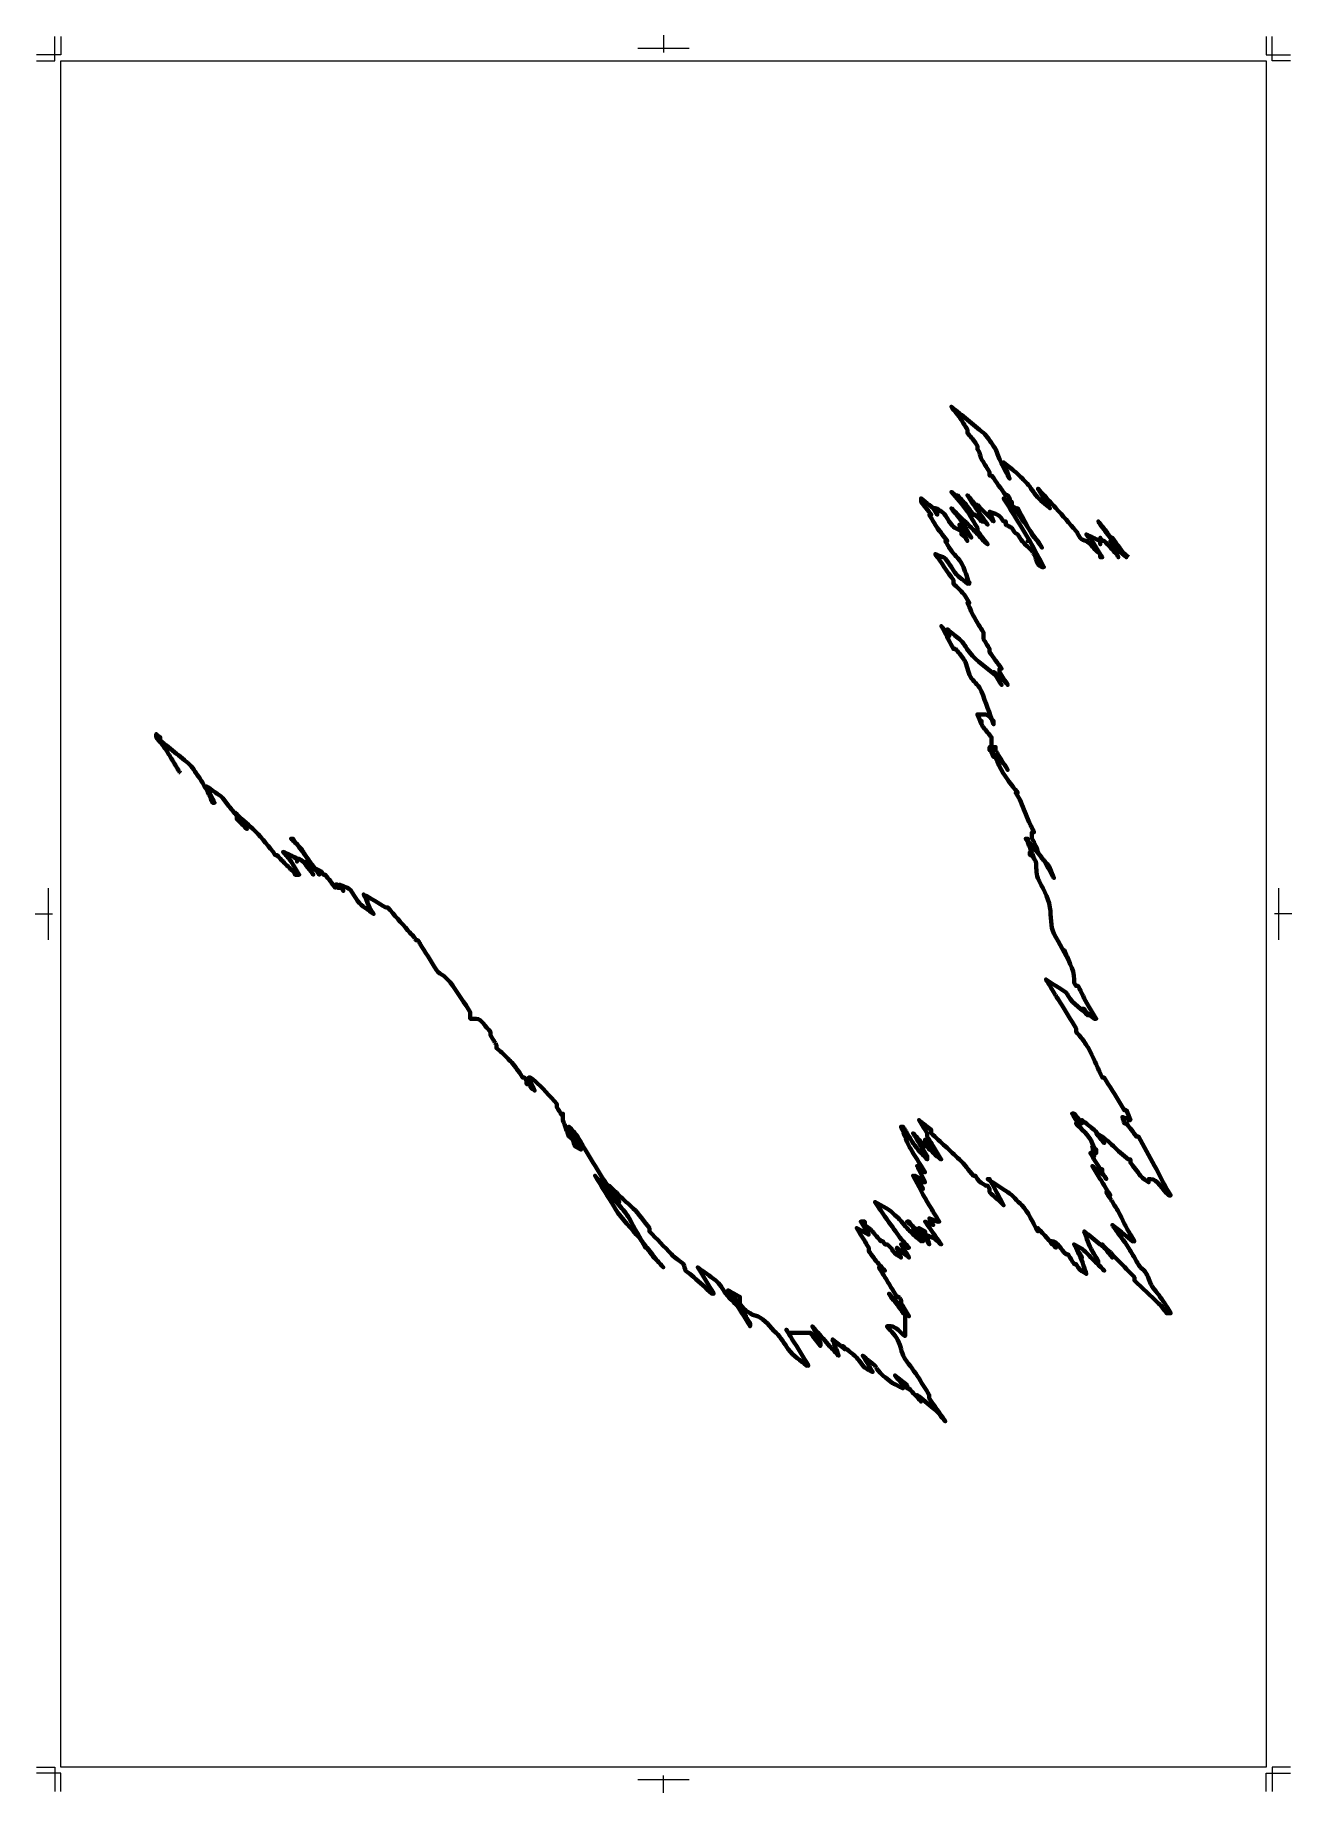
# Model space of a CAD drawing. Header units: inches. Extents: x -161 to 458, y -538 to 328.
import ezdxf

# ---------------------------------------------------------------- set-up
doc = ezdxf.new("R2010")
doc.units = ezdxf.units.IN
doc.header["$MEASUREMENT"] = 0
doc.layers.add('_U+30EC_U+30A4_U+30E4_U+30FC 1', color=7, linetype='Continuous')

# ---------------------------------------------------------------- blocks, each defined once
blk = doc.blocks.new('block 3')
at = {"layer": '_U+30EC_U+30A4_U+30E4_U+30FC 1', "color": 7, "lineweight": 9, "true_color": 0xffffff}
for points in [[(-160.5, -525.5), (-151.5, -525.5), (-151.5, -537.5)], [(-148.5, -537.5), (-148.5, -528.5), (-160.5, -528.5)]]:
    blk.add_lwpolyline(points, dxfattribs=at)
blk = doc.blocks.new('block 4')
at = {"layer": '_U+30EC_U+30A4_U+30E4_U+30FC 1', "color": 7, "lineweight": 9, "true_color": 0xffffff}
for points in [[(-160.5, 315.5), (-151.5, 315.5), (-151.5, 327.5)], [(-148.5, 327.5), (-148.5, 318.5), (-160.5, 318.5)]]:
    blk.add_lwpolyline(points, dxfattribs=at)
blk = doc.blocks.new('block 5')
at = {"layer": '_U+30EC_U+30A4_U+30E4_U+30FC 1', "color": 7, "lineweight": 9, "true_color": 0xffffff}
for points in [[(445.5, 327.5), (445.5, 318.5), (457.5, 318.5)], [(457.5, 315.5), (448.5, 315.5), (448.5, 327.5)]]:
    blk.add_lwpolyline(points, dxfattribs=at)
blk = doc.blocks.new('block 6')
at = {"layer": '_U+30EC_U+30A4_U+30E4_U+30FC 1', "color": 7, "lineweight": 9, "true_color": 0xffffff}
for points in [[(445.5, -537.5), (445.5, -528.5), (457.5, -528.5)], [(457.5, -525.5), (448.5, -525.5), (448.5, -537.5)]]:
    blk.add_lwpolyline(points, dxfattribs=at)
blk = doc.blocks.new('block 7')
at = {"layer": '_U+30EC_U+30A4_U+30E4_U+30FC 1', "color": 7, "lineweight": 9, "true_color": 0xffffff}
for points in [[(-154.85, -92.3), (-154.85, -117.7)], [(-161.2, -105), (-152.73, -105)]]:
    blk.add_lwpolyline(points, dxfattribs=at)
blk = doc.blocks.new('block 8')
at = {"layer": '_U+30EC_U+30A4_U+30E4_U+30FC 1', "color": 7, "lineweight": 9, "true_color": 0xffffff}
for points in [[(451.85, -117.7), (451.85, -92.3)], [(458.2, -105), (449.73, -105)]]:
    blk.add_lwpolyline(points, dxfattribs=at)
blk = doc.blocks.new('block 9')
at = {"layer": '_U+30EC_U+30A4_U+30E4_U+30FC 1', "color": 7, "lineweight": 9, "true_color": 0xffffff}
for points in [[(135.8, 321.85), (161.2, 321.85)], [(148.5, 328.2), (148.5, 319.73)]]:
    blk.add_lwpolyline(points, dxfattribs=at)
blk = doc.blocks.new('block 10')
at = {"layer": '_U+30EC_U+30A4_U+30E4_U+30FC 1', "color": 7, "lineweight": 9, "true_color": 0xffffff}
for points in [[(161.2, -531.85), (135.8, -531.85)], [(148.5, -538.2), (148.5, -529.73)]]:
    blk.add_lwpolyline(points, dxfattribs=at)
blk = doc.blocks.new('block 2')
at = {"layer": '_U+30EC_U+30A4_U+30E4_U+30FC 1'}
for name in ['block 4', 'block 9', 'block 5', 'block 7', 'block 8', 'block 3', 'block 6', 'block 10']:
    blk.add_blockref(name, (0, 0), dxfattribs=at)

msp = doc.modelspace()

# ---------------------------------------------------------------- linework, layer by layer
at = {"layer": '_U+30EC_U+30A4_U+30E4_U+30FC 1', "lineweight": 0}
msp.add_lwpolyline([(445.5, -525.5), (-148.5, -525.5), (-148.5, 315.5), (445.5, 315.5), (445.5, -525.5)], dxfattribs=at)
at = {"layer": '_U+30EC_U+30A4_U+30E4_U+30FC 1', "color": 250, "lineweight": 211, "true_color": 0x3e3a39}
msp.add_open_spline([(-89.6, -35.65), (-89.93, -35.11), (-90.26, -34.57), (-90.59, -34.03), (-91.58, -32.42), (-92.57, -30.81), (-93.56, -29.19), (-94.56, -27.58), (-95.55, -25.97), (-96.54, -24.36), (-98.04, -21.92), (-99.85, -20.05), (-101.5, -17.9), (-101.5, -17.37), (-101.5, -16.83), (-101.5, -16.29), (-100.84, -16.83), (-100.18, -17.37), (-99.52, -17.9), (-99.52, -18.44), (-99.52, -18.98), (-99.52, -19.52), (-98.19, -20.59), (-96.87, -21.67), (-95.55, -22.74), (-94.22, -23.82), (-92.9, -24.89), (-91.58, -25.97), (-90.26, -27.04), (-88.93, -28.12), (-87.61, -29.19), (-86.95, -29.73), (-86.29, -30.27), (-85.63, -30.81), (-83.73, -32.35), (-82.32, -35.11), (-80.67, -37.26), (-79.57, -38.68), (-78.68, -40.48), (-77.69, -42.1), (-76.19, -44.53), (-75.04, -47.47), (-73.72, -50.16), (-73.39, -50.16), (-73.06, -50.16), (-72.73, -50.16), (-74.05, -47.47), (-75.38, -44.79), (-76.7, -42.1), (-74.38, -43.71), (-72.07, -45.32), (-69.75, -46.94), (-68.23, -48), (-67.11, -50.16), (-65.79, -51.77), (-64.46, -53.39), (-63.14, -55), (-61.82, -56.61), (-61.82, -57.15), (-61.82, -57.69), (-61.82, -58.23), (-60.16, -59.84), (-58.51, -61.45), (-56.86, -63.07), (-58.18, -61.45), (-59.5, -59.84), (-60.83, -58.23), (-61.57, -57.31), (-62.15, -56.08), (-62.81, -55), (-59.83, -57.69), (-56.86, -60.38), (-53.88, -63.07), (-50.35, -66.25), (-47.27, -70.59), (-43.96, -74.36), (-43.58, -74.79), (-43.3, -75.43), (-42.97, -75.97), (-42.64, -75.97), (-42.31, -75.97), (-41.98, -75.97), (-40.98, -77.04), (-39.99, -78.12), (-39, -79.19), (-37.4, -80.93), (-35.69, -82.42), (-34.04, -84.03), (-33.64, -84.42), (-33.38, -85.11), (-33.05, -85.65), (-32.72, -85.65), (-32.39, -85.65), (-32.06, -85.65), (-31.72, -85.65), (-31.39, -85.65), (-31.06, -85.65), (-31.72, -84.57), (-32.39, -83.5), (-33.05, -82.42), (-33.71, -81.34), (-34.37, -80.27), (-35.03, -79.19), (-36.2, -77.29), (-37.68, -75.97), (-39, -74.36), (-36.69, -75.43), (-34.37, -76.51), (-32.06, -77.58), (-32.06, -78.12), (-32.06, -78.66), (-32.06, -79.19), (-32.06, -78.66), (-32.06, -78.12), (-32.06, -77.58), (-32.39, -77.58), (-32.72, -77.58), (-33.05, -77.58), (-32.72, -77.58), (-32.39, -77.58), (-32.06, -77.58), (-29.39, -77.58), (-27.43, -81.88), (-25.11, -84.03), (-24.71, -84.41), (-24.45, -85.11), (-24.12, -85.65), (-25.44, -83.5), (-26.76, -81.34), (-28.09, -79.19), (-26.1, -80.81), (-24.12, -82.42), (-22.13, -84.03), (-21.72, -84.37), (-21.47, -85.11), (-21.14, -85.65), (-23.46, -82.42), (-25.77, -79.19), (-28.09, -75.97), (-29.69, -73.73), (-31.39, -71.67), (-33.05, -69.52), (-33.41, -69.04), (-33.71, -68.44), (-34.04, -67.9), (-34.37, -67.9), (-34.7, -67.9), (-35.03, -67.9), (-33.38, -69.52), (-31.72, -71.13), (-30.07, -72.74), (-29.67, -73.13), (-29.41, -73.82), (-29.08, -74.36), (-28.75, -74.89), (-28.42, -75.43), (-28.09, -75.97), (-27.1, -77.58), (-26.1, -79.19), (-25.11, -80.81), (-23.85, -82.85), (-21.8, -82.96), (-20.15, -84.03), (-19.72, -84.32), (-19.49, -85.11), (-19.16, -85.65), (-18.83, -85.65), (-18.5, -85.65), (-18.17, -85.65), (-16.51, -87.8), (-14.86, -89.95), (-13.21, -92.1), (-13.21, -91.56), (-13.21, -91.02), (-13.21, -90.48), (-12.88, -90.48), (-12.54, -90.48), (-12.21, -90.48), (-12.21, -91.02), (-12.21, -91.56), (-12.21, -92.1), (-11.55, -92.1), (-10.89, -92.1), (-10.23, -92.1), (-9.9, -92.64), (-9.57, -93.17), (-9.24, -93.71), (-9.9, -92.64), (-10.56, -91.56), (-11.22, -90.48), (-9.9, -91.02), (-8.58, -91.56), (-7.25, -92.1), (-5.2, -92.93), (-3.95, -96.4), (-2.29, -98.55), (0.02, -101.55), (3, -102.85), (5.64, -105), (4.98, -103.93), (4.32, -102.85), (3.66, -101.77), (2.82, -100.4), (2.34, -98.55), (1.67, -96.94), (2.01, -97.47), (2.34, -98.01), (2.67, -98.55), (2.01, -97.47), (1.34, -96.4), (0.68, -95.32), (4.32, -97.47), (7.96, -99.62), (11.6, -101.77), (11.91, -101.96), (12.26, -101.77), (12.59, -101.77), (15.89, -105.54), (19.2, -109.3), (22.51, -113.07), (23.48, -114.18), (24.49, -115.22), (25.48, -116.29), (25.87, -116.71), (26.15, -117.37), (26.48, -117.9), (26.81, -117.9), (27.14, -117.9), (27.47, -117.9), (27.8, -118.44), (28.13, -118.98), (28.46, -119.52), (31.11, -123.82), (33.75, -128.12), (36.4, -132.42), (37.44, -134.12), (39.04, -134.57), (40.37, -135.65), (44.57, -139.06), (47.64, -145.32), (51.28, -150.16), (52, -151.13), (52.6, -152.31), (53.26, -153.39), (53.26, -153.93), (53.26, -154.46), (53.26, -155), (53.26, -155.54), (53.26, -156.08), (53.26, -156.61), (53.59, -156.61), (53.92, -156.61), (54.25, -156.61), (54.58, -156.61), (54.92, -156.61), (55.25, -156.61), (55.58, -156.61), (55.91, -156.61), (56.24, -156.61), (58.9, -156.61), (60.87, -160.91), (63.18, -163.07), (63.18, -163.6), (63.18, -164.14), (63.18, -164.68), (63.51, -165.22), (63.84, -165.75), (64.17, -166.29), (64.51, -166.83), (64.84, -167.37), (65.17, -167.9), (65.5, -168.44), (65.83, -168.98), (66.16, -169.52), (66.16, -170.05), (66.16, -170.59), (66.16, -171.13), (66.82, -171.67), (67.48, -172.21), (68.14, -172.74), (69.87, -174.14), (71.45, -175.97), (73.1, -177.58), (74.92, -179.35), (76.41, -181.88), (78.06, -184.03), (78.43, -184.51), (78.72, -185.11), (79.06, -185.65), (79.39, -185.65), (79.72, -185.65), (80.05, -185.65), (80.38, -186.18), (80.71, -186.72), (81.04, -187.26), (81.04, -187.8), (81.04, -188.33), (81.04, -188.87), (81.37, -188.87), (81.7, -188.87), (82.03, -188.87), (82.36, -188.87), (82.69, -188.87), (83.02, -188.87), (83.02, -189.41), (83.02, -189.95), (83.02, -190.48), (83.69, -191.02), (84.35, -191.56), (85.01, -192.1), (84.02, -189.95), (83.02, -187.8), (82.03, -185.65), (82.36, -185.65), (82.69, -185.65), (83.02, -185.65), (83.02, -186.18), (83.02, -186.72), (83.02, -187.26), (83.02, -186.72), (83.02, -186.18), (83.02, -185.65), (83.69, -186.18), (84.35, -186.72), (85.01, -187.26), (88.86, -190.39), (92.28, -194.79), (95.92, -198.55), (95.92, -199.09), (95.92, -199.62), (95.92, -200.16), (96.91, -201.77), (97.9, -203.39), (98.9, -205), (98.9, -204.46), (98.9, -203.93), (98.9, -203.39), (98.9, -204.46), (98.9, -205.54), (98.9, -206.61), (99.89, -209.3), (100.88, -211.99), (101.87, -214.68), (102.53, -215.22), (103.2, -215.75), (103.86, -216.29), (104.19, -217.37), (104.52, -218.44), (104.85, -219.52), (105.84, -220.05), (106.83, -220.59), (107.83, -221.13), (107.16, -220.05), (106.5, -218.98), (105.84, -217.9), (105.84, -217.37), (105.84, -216.83), (105.84, -216.29), (105.51, -216.29), (105.18, -216.29), (104.85, -216.29), (103.86, -214.68), (102.87, -213.07), (101.87, -211.45), (101.87, -210.91), (101.87, -210.38), (101.87, -209.84), (102.87, -210.91), (103.86, -211.99), (104.85, -213.07), (106.79, -215.17), (108.16, -218.44), (109.81, -221.13), (112.46, -225.43), (115.1, -229.73), (117.75, -234.03), (119.11, -236.25), (119.73, -239.41), (120.72, -242.1), (118.74, -239.41), (116.75, -236.72), (114.77, -234.03), (118.08, -239.41), (121.38, -244.79), (124.69, -250.16), (128.2, -255.86), (132.63, -259.84), (136.6, -264.68), (138.66, -267.2), (140.56, -270.05), (142.55, -272.74), (144.38, -275.22), (146.52, -277.04), (148.5, -279.19), (147.51, -278.12), (146.52, -277.04), (145.52, -275.97), (143.76, -274.06), (142.22, -271.67), (140.56, -269.52), (140.23, -269.52), (139.9, -269.52), (139.57, -269.52), (136.93, -264.68), (134.28, -259.84), (131.63, -255), (130.23, -252.43), (128.33, -250.7), (126.67, -248.55), (124.09, -245.19), (121.38, -242.1), (118.74, -238.87), (118.15, -238.15), (118.08, -236.72), (117.75, -235.65), (118.08, -235.65), (118.41, -235.65), (118.74, -235.65), (121.38, -239.41), (124.03, -243.17), (126.67, -246.94), (125.02, -244.25), (123.37, -241.56), (121.71, -238.87), (123.37, -240.48), (125.02, -242.1), (126.67, -243.71), (128.96, -245.94), (131.3, -248.01), (133.62, -250.16), (136.49, -252.83), (138.91, -256.61), (141.56, -259.84), (141.56, -260.38), (141.56, -260.91), (141.56, -261.45), (145.19, -265.22), (148.83, -268.98), (152.47, -272.74), (154.34, -274.68), (156.44, -275.97), (158.42, -277.58), (158.75, -278.66), (159.08, -279.73), (159.41, -280.81), (160.74, -281.88), (162.06, -282.96), (163.38, -284.03), (166.43, -286.51), (169.33, -289.41), (172.31, -292.1), (172.6, -292.36), (172.97, -292.1), (173.3, -292.1), (170.66, -287.8), (168.01, -283.5), (165.37, -279.19), (168.34, -281.34), (171.32, -283.5), (174.29, -285.65), (176.23, -287.04), (177.6, -289.95), (179.25, -292.1), (181.12, -294.52), (183.22, -296.4), (185.21, -298.55), (187.36, -300.88), (189.17, -303.93), (191.16, -306.61), (191.16, -307.15), (191.16, -307.69), (191.16, -308.23), (188.51, -303.93), (185.87, -299.62), (183.22, -295.32), (182.38, -293.95), (181.24, -293.17), (180.25, -292.1), (183.22, -295.86), (186.2, -299.62), (189.17, -303.39), (186.86, -299.62), (184.55, -295.86), (182.23, -292.1), (181.71, -291.25), (180.91, -291.02), (180.25, -290.48), (180.58, -290.48), (185.87, -293.71), (186.2, -293.71), (186.2, -294.25), (186.2, -294.79), (186.2, -295.32), (186.2, -295.86), (186.2, -296.4), (186.2, -296.94), (186.53, -297.47), (186.86, -298.01), (187.19, -298.55), (188.24, -300.25), (189.84, -300.7), (191.16, -301.77), (192.38, -302.77), (193.8, -302.85), (195.13, -303.39), (198.43, -304.73), (201.08, -308.76), (204.06, -311.45), (206.31, -313.49), (208.02, -316.83), (210.01, -319.52), (212.62, -323.06), (215.96, -324.89), (218.94, -327.58), (219.23, -327.84), (219.6, -327.58), (219.93, -327.58), (217.28, -323.28), (214.64, -318.98), (211.99, -314.68), (211, -313.07), (210.01, -311.45), (209.02, -309.84), (209.35, -310.38), (209.68, -310.91), (210.01, -311.45), (213.65, -311.45), (217.28, -311.45), (220.92, -311.45), (222.57, -313.6), (224.23, -315.75), (225.88, -317.9), (225.88, -317.37), (225.88, -316.83), (225.88, -316.29), (224.56, -313.6), (223.24, -310.91), (221.91, -308.23), (224.23, -310.91), (226.54, -313.6), (228.86, -316.29), (230.8, -318.54), (232.83, -320.59), (234.81, -322.74), (233.82, -320.05), (232.83, -317.37), (231.83, -314.68), (233.82, -316.29), (235.8, -317.9), (237.79, -319.52), (237.46, -318.98), (237.12, -318.44), (236.79, -317.9), (238.78, -319.52), (240.76, -321.13), (242.75, -322.74), (244.22, -323.94), (245.39, -325.97), (246.71, -327.58), (248.14, -329.32), (250.02, -329.73), (251.67, -330.81), (250.02, -328.12), (248.37, -325.43), (246.71, -322.74), (248.7, -324.36), (250.68, -325.97), (252.67, -327.58), (253.08, -327.92), (253.33, -328.66), (253.66, -329.19), (255.54, -332.26), (258.29, -333.5), (260.6, -335.65), (261.51, -336.49), (262.59, -336.72), (263.58, -337.26), (264.57, -337.8), (265.56, -338.33), (266.56, -338.87), (266.56, -338.33), (266.56, -337.8), (266.56, -337.26), (265.23, -335.65), (263.91, -334.03), (262.59, -332.42), (264.57, -334.03), (266.56, -335.65), (268.54, -337.26), (268.54, -337.8), (268.54, -338.33), (268.54, -338.87), (268.87, -338.87), (269.2, -338.87), (269.53, -338.87), (271.52, -341.02), (273.5, -343.17), (275.48, -345.32), (274.82, -344.25), (274.16, -343.17), (273.5, -342.1), (276.15, -344.25), (278.79, -346.4), (281.44, -348.55), (283.57, -350.28), (285.4, -352.85), (287.39, -355), (284.74, -351.24), (282.1, -347.47), (279.45, -343.71), (279.45, -343.17), (279.45, -342.64), (279.45, -342.1), (277.8, -339.41), (276.15, -336.72), (274.49, -334.03), (272.34, -330.53), (269.86, -327.58), (267.55, -324.36), (266.08, -322.32), (265.56, -318.98), (264.57, -316.29), (263.24, -312.69), (260.6, -310.91), (258.62, -308.23), (259.28, -308.23), (259.94, -308.23), (260.6, -308.23), (263.12, -308.23), (265.23, -311.45), (267.55, -313.07), (267.55, -309.3), (267.55, -305.54), (267.55, -301.77), (267.22, -301.77), (266.89, -301.77), (266.56, -301.77), (266.22, -301.24), (265.89, -300.7), (265.56, -300.16), (264.07, -297.73), (262.26, -295.86), (260.6, -293.71), (260.24, -293.24), (259.94, -292.64), (259.61, -292.1), (262.59, -295.32), (265.56, -298.55), (268.54, -301.77), (268.93, -302.2), (269.2, -302.85), (269.53, -303.39), (268.21, -301.24), (266.89, -299.09), (265.56, -296.94), (265.56, -296.4), (265.56, -295.86), (265.56, -295.32), (265.23, -294.79), (264.9, -294.25), (264.57, -293.71), (264.24, -293.71), (263.91, -293.71), (263.58, -293.71), (261.6, -290.48), (259.61, -287.26), (257.63, -284.03), (256.63, -282.42), (255.64, -280.81), (254.65, -279.19), (255.64, -279.73), (256.63, -280.27), (257.63, -280.81), (256.63, -279.73), (255.64, -278.66), (254.65, -277.58), (252.89, -275.67), (251.34, -273.28), (249.69, -271.13), (249.69, -270.59), (249.69, -270.05), (249.69, -269.52), (248.04, -266.83), (246.38, -264.14), (244.73, -261.45), (244.4, -260.91), (244.07, -260.38), (243.74, -259.84), (245.72, -260.91), (247.71, -261.99), (249.69, -263.07), (248.37, -260.91), (247.05, -258.76), (245.72, -256.61), (246.05, -256.61), (246.38, -256.61), (246.71, -256.61), (247.05, -256.61), (247.38, -256.61), (247.71, -256.61), (247.71, -257.15), (247.71, -257.69), (247.71, -258.23), (248.37, -258.76), (249.03, -259.3), (249.69, -259.84), (251.82, -261.57), (253.66, -264.14), (255.64, -266.29), (255.97, -266.29), (256.3, -266.29), (256.63, -266.29), (256.97, -266.83), (257.3, -267.37), (257.63, -267.9), (257.96, -267.9), (258.29, -267.9), (258.62, -267.9), (259.36, -267.9), (259.94, -268.98), (260.6, -269.52), (261.02, -269.86), (261.26, -270.59), (261.6, -271.13), (262.64, -272.83), (264.24, -273.28), (265.56, -274.36), (264.9, -272.74), (264.24, -271.13), (263.58, -269.52), (265.56, -271.13), (267.55, -272.74), (269.53, -274.36), (268.21, -272.21), (266.89, -270.05), (265.56, -267.9), (266.56, -268.44), (267.55, -268.98), (268.54, -269.52), (268.85, -269.69), (269.2, -269.52), (269.53, -269.52), (268.54, -268.44), (267.55, -267.37), (266.56, -266.29), (264.41, -263.96), (262.59, -260.91), (260.6, -258.23), (257.9, -254.57), (255.31, -250.7), (252.67, -246.94), (254.65, -248.01), (256.63, -249.09), (258.62, -250.16), (260.02, -250.92), (261.26, -252.31), (262.59, -253.39), (264.72, -255.12), (266.56, -257.69), (268.54, -259.84), (270.14, -261.58), (271.85, -263.07), (273.5, -264.68), (274.13, -265.3), (274.82, -265.75), (275.48, -266.29), (275.15, -265.75), (274.82, -265.22), (274.49, -264.68), (273.5, -263.07), (272.51, -261.45), (271.52, -259.84), (273.17, -261.99), (274.82, -264.14), (276.48, -266.29), (274.16, -263.07), (271.85, -259.84), (269.53, -256.61), (269.2, -256.61), (268.87, -256.61), (268.54, -256.61), (270.52, -258.23), (272.51, -259.84), (274.49, -261.45), (275.81, -262.53), (277.14, -263.6), (278.46, -264.68), (278.79, -265.75), (279.12, -266.83), (279.45, -267.9), (277.8, -265.22), (276.15, -262.53), (274.49, -259.84), (275.48, -260.38), (276.48, -260.91), (277.47, -261.45), (277.47, -261.99), (277.47, -262.53), (277.47, -263.07), (278.79, -263.6), (280.11, -264.14), (281.44, -264.68), (282.87, -265.26), (284.08, -266.83), (285.4, -267.9), (282.76, -264.14), (280.11, -260.38), (277.47, -256.61), (278.79, -257.15), (280.11, -257.69), (281.44, -258.23), (280.78, -257.15), (280.11, -256.08), (279.45, -255), (280.78, -255.54), (282.1, -256.08), (283.42, -256.61), (283.74, -256.74), (284.08, -256.61), (284.41, -256.61), (282.76, -253.93), (281.11, -251.24), (279.45, -248.55), (276.64, -243.97), (274.16, -238.87), (271.52, -234.03), (272.84, -235.65), (274.16, -237.26), (275.48, -238.87), (275.48, -239.41), (275.48, -239.95), (275.48, -240.48), (275.81, -240.48), (276.15, -240.48), (276.48, -240.48), (275.15, -238.33), (273.83, -236.18), (272.51, -234.03), (273.5, -234.57), (274.49, -235.11), (275.48, -235.65), (275.93, -235.89), (276.15, -236.72), (276.48, -237.26), (276.81, -237.26), (277.14, -237.26), (277.47, -237.26), (276.15, -234.57), (274.82, -231.88), (273.5, -229.19), (274.82, -230.27), (276.15, -231.34), (277.47, -232.42), (276.81, -231.34), (276.15, -230.27), (275.48, -229.19), (273.83, -226.51), (272.18, -223.82), (270.52, -221.13), (268.51, -217.86), (267.22, -213.6), (265.56, -209.84), (265.89, -209.84), (266.22, -209.84), (266.56, -209.84), (266.89, -210.38), (267.22, -210.91), (267.55, -211.45), (267.88, -211.99), (268.21, -212.53), (268.54, -213.07), (269.53, -214.68), (270.52, -216.29), (271.52, -217.9), (273.53, -221.17), (276.15, -223.28), (278.46, -225.97), (278.46, -225.43), (278.46, -224.89), (278.46, -224.36), (277.14, -222.21), (275.81, -220.05), (274.49, -217.9), (273.5, -216.29), (272.51, -214.68), (271.52, -213.07), (273.5, -215.22), (275.48, -217.37), (277.47, -219.52), (278.13, -219.52), (278.79, -219.52), (279.45, -219.52), (278.79, -218.44), (278.13, -217.37), (277.47, -216.29), (278.13, -217.37), (278.79, -218.44), (279.45, -219.52), (279.45, -220.05), (279.45, -220.59), (279.45, -221.13), (278.79, -220.05), (278.13, -218.98), (277.47, -217.9), (277.47, -217.37), (277.47, -216.83), (277.47, -216.29), (277.47, -216.83), (277.47, -217.37), (277.47, -217.9), (278.79, -219.52), (280.11, -221.13), (281.44, -222.74), (282.62, -224.19), (284.08, -224.89), (285.4, -225.97), (284.74, -224.89), (284.08, -223.82), (283.42, -222.74), (282.76, -221.67), (282.1, -220.59), (281.44, -219.52), (280.44, -217.9), (279.45, -216.29), (278.46, -214.68), (278.46, -214.14), (278.46, -213.6), (278.46, -213.07), (277.14, -210.91), (275.81, -208.76), (274.49, -206.61), (276.48, -208.23), (278.46, -209.84), (280.44, -211.45), (280.44, -211.99), (280.44, -212.53), (280.44, -213.07), (282.76, -215.22), (285.07, -217.37), (287.39, -219.52), (289.7, -221.67), (292.02, -223.82), (294.33, -225.97), (296.8, -228.26), (298.96, -231.34), (301.28, -234.03), (301.61, -234.03), (301.94, -234.03), (302.27, -234.03), (302.6, -234.57), (302.93, -235.11), (303.26, -235.65), (304.31, -237.35), (305.91, -237.8), (307.23, -238.87), (307.53, -239.11), (307.89, -238.87), (308.22, -238.87), (308.55, -239.41), (308.88, -239.95), (309.21, -240.48), (309.21, -241.02), (309.21, -241.56), (309.21, -242.1), (311.53, -244.25), (313.84, -246.4), (316.16, -248.55), (313.84, -244.25), (311.53, -239.95), (309.21, -235.65), (308.88, -235.65), (308.55, -235.65), (308.22, -235.65), (311.53, -237.8), (314.84, -239.95), (318.14, -242.1), (320.62, -243.71), (322.77, -246.4), (325.09, -248.55), (328.34, -251.57), (330.38, -257.15), (333.02, -261.45), (333.02, -260.91), (333.02, -260.38), (333.02, -259.84), (336, -263.07), (338.98, -266.29), (341.95, -269.52), (340.96, -268.44), (339.97, -267.37), (338.98, -266.29), (339.31, -266.83), (339.64, -267.37), (339.97, -267.9), (339.64, -267.37), (339.31, -266.83), (338.98, -266.29), (339.31, -266.29), (339.64, -266.29), (339.97, -266.29), (342.63, -266.29), (344.6, -270.59), (346.91, -272.74), (347.2, -273.01), (347.57, -272.74), (347.9, -272.74), (348.9, -274.36), (349.89, -275.97), (350.88, -277.58), (351.21, -277.58), (351.54, -277.58), (351.87, -277.58), (352.2, -278.12), (352.53, -278.66), (352.87, -279.19), (353.91, -280.89), (355.51, -281.34), (356.83, -282.42), (356.5, -281.34), (356.17, -280.27), (355.84, -279.19), (354.77, -275.73), (353.2, -272.74), (351.87, -269.52), (352.2, -270.05), (352.53, -270.59), (352.87, -271.13), (353.53, -272.21), (354.19, -273.28), (354.85, -274.36), (353.53, -272.21), (352.2, -270.05), (350.88, -267.9), (351.87, -268.44), (352.87, -268.98), (353.86, -269.52), (356.39, -270.89), (358.49, -273.82), (360.8, -275.97), (362.48, -277.52), (364.11, -279.19), (365.76, -280.81), (364.77, -279.73), (363.78, -278.66), (362.79, -277.58), (362.79, -277.04), (362.79, -276.51), (362.79, -275.97), (361.79, -274.36), (360.8, -272.74), (359.81, -271.13), (358.12, -268.39), (357.16, -264.68), (355.84, -261.45), (358.49, -263.6), (361.13, -265.75), (363.78, -267.9), (364.44, -268.44), (365.1, -268.98), (365.76, -269.52), (367.24, -270.72), (368.41, -272.74), (369.73, -274.36), (368.08, -272.21), (366.42, -270.05), (364.77, -267.9), (367.42, -270.59), (370.06, -273.28), (372.71, -275.97), (375.35, -278.66), (378, -281.34), (380.64, -284.03), (380.64, -284.57), (380.64, -285.11), (380.64, -285.65), (384.61, -289.41), (388.58, -293.17), (392.55, -296.94), (393.98, -298.29), (395.19, -300.16), (396.52, -301.77), (397.18, -301.77), (397.84, -301.77), (398.5, -301.77), (397.84, -300.7), (397.18, -299.62), (396.52, -298.55), (396.19, -298.01), (395.85, -297.47), (395.52, -296.94), (393.7, -293.97), (391.56, -291.56), (389.57, -288.87), (388.3, -287.15), (387.59, -284.57), (386.6, -282.42), (385.88, -280.87), (384.61, -280.27), (383.62, -279.19), (382.45, -277.93), (381.63, -275.97), (380.64, -274.36), (379.65, -272.74), (378.66, -271.13), (377.67, -269.52), (375.51, -266.01), (373.04, -263.07), (370.72, -259.84), (370.37, -259.34), (370.06, -258.76), (369.73, -258.23), (371.71, -259.84), (373.7, -261.45), (375.68, -263.07), (377.01, -264.14), (378.33, -265.22), (379.65, -266.29), (379.95, -266.53), (380.31, -266.29), (380.64, -266.29), (379.98, -265.22), (379.32, -264.14), (378.66, -263.07), (376.5, -259.56), (374.69, -255.54), (372.71, -251.77), (371.79, -250.04), (370.72, -248.55), (369.73, -246.94), (369.4, -246.4), (369.07, -245.86), (368.74, -245.32), (368.08, -244.25), (367.42, -243.17), (366.75, -242.1), (367.42, -242.64), (368.08, -243.17), (368.74, -243.71), (368.08, -242.64), (367.42, -241.56), (366.75, -240.48), (365.76, -238.87), (364.77, -237.26), (363.78, -235.65), (362.46, -233.5), (361.13, -231.34), (359.81, -229.19), (361.79, -230.81), (363.78, -232.42), (365.76, -234.03), (366.18, -234.37), (366.42, -235.11), (366.75, -235.65), (366.09, -234.57), (365.43, -233.5), (364.77, -232.42), (364.77, -231.88), (364.77, -231.34), (364.77, -230.81), (364.44, -230.81), (364.11, -230.81), (363.78, -230.81), (362.12, -228.12), (360.47, -225.43), (358.82, -222.74), (359.48, -222.74), (360.14, -222.74), (360.8, -222.74), (360.8, -223.28), (360.8, -223.82), (360.8, -224.36), (360.47, -222.74), (360.14, -221.13), (359.81, -219.52), (360.47, -220.05), (361.13, -220.59), (361.79, -221.13), (361.79, -221.67), (361.79, -222.21), (361.79, -222.74), (361.13, -221.13), (360.47, -219.52), (359.81, -217.9), (357.98, -213.43), (354.52, -211.45), (351.87, -208.23), (352.87, -209.3), (353.86, -210.38), (354.85, -211.45), (353.2, -208.76), (351.54, -206.08), (349.89, -203.39), (350.22, -203.39), (350.55, -203.39), (350.88, -203.39), (352.2, -205), (353.53, -206.61), (354.85, -208.23), (354.85, -207.69), (354.85, -207.15), (354.85, -206.61), (356.83, -208.23), (358.82, -209.84), (360.8, -211.45), (362.7, -212.99), (364.11, -215.75), (365.76, -217.9), (364.44, -216.29), (363.12, -214.68), (361.79, -213.07), (362.79, -213.6), (363.78, -214.14), (364.77, -214.68), (365.47, -215.06), (366.09, -215.75), (366.75, -216.29), (369.14, -218.23), (371.38, -220.59), (373.7, -222.74), (374.98, -223.94), (376.34, -224.89), (377.67, -225.97), (377.96, -226.21), (378.33, -225.97), (378.66, -225.97), (378.66, -226.51), (378.66, -227.04), (378.66, -227.58), (380.31, -229.73), (381.97, -231.88), (383.62, -234.03), (384.77, -235.54), (386.26, -236.18), (387.59, -237.26), (387.59, -236.72), (387.59, -236.18), (387.59, -235.65), (387.92, -235.65), (388.25, -235.65), (388.58, -235.65), (391.98, -235.65), (394.53, -241.02), (397.51, -243.71), (397.8, -243.97), (398.17, -243.71), (398.5, -243.71), (398.17, -243.17), (397.84, -242.64), (397.51, -242.1), (395.02, -238.06), (392.88, -233.5), (390.56, -229.19), (387.94, -224.32), (385.27, -219.52), (382.63, -214.68), (382.3, -214.68), (381.97, -214.68), (381.63, -214.68), (379.98, -212.53), (378.33, -210.38), (376.67, -208.23), (376.34, -208.23), (376.01, -208.23), (375.68, -208.23), (375.35, -207.15), (375.02, -206.08), (374.69, -205), (376.01, -205.54), (377.34, -206.08), (378.66, -206.61), (378.33, -206.61), (378, -206.61), (377.67, -206.61), (378, -206.61), (378.33, -206.61), (378.66, -206.61), (378, -205), (377.34, -203.39), (376.67, -201.77), (376.34, -201.77), (376.01, -201.77), (375.68, -201.77), (375.02, -200.7), (374.36, -199.62), (373.7, -198.55), (371.05, -194.25), (368.41, -189.95), (365.76, -185.65), (365.43, -185.65), (365.1, -185.65), (364.77, -185.65), (362.79, -181.34), (360.8, -177.04), (358.82, -172.74), (357.98, -170.92), (356.83, -169.52), (355.84, -167.9), (354.67, -166), (353.2, -164.68), (351.87, -163.07), (351.87, -162.53), (351.87, -161.99), (351.87, -161.45), (349.23, -157.15), (346.58, -152.85), (343.94, -148.55), (343.28, -147.47), (342.61, -146.4), (341.95, -145.32), (341.62, -144.79), (341.29, -144.25), (340.96, -143.71), (340.63, -143.17), (340.3, -142.64), (339.97, -142.1), (338.98, -140.48), (337.98, -138.87), (336.99, -137.26), (340.3, -139.41), (343.61, -141.56), (346.91, -143.71), (347.35, -143.99), (347.57, -144.79), (347.9, -145.32), (350.63, -149.76), (354.52, -151.77), (357.83, -155), (357.16, -153.93), (356.5, -152.85), (355.84, -151.77), (355.51, -151.77), (355.18, -151.77), (354.85, -151.77), (356.83, -153.39), (358.82, -155), (360.8, -156.61), (361.1, -156.85), (361.46, -156.61), (361.79, -156.61), (360.47, -154.46), (359.15, -152.31), (357.83, -150.16), (356, -147.19), (354.52, -143.71), (352.87, -140.48), (352.53, -140.48), (352.2, -140.48), (351.87, -140.48), (351.54, -139.95), (351.21, -139.41), (350.88, -138.87), (350.88, -138.33), (350.88, -137.8), (350.88, -137.26), (350.88, -131.72), (347.57, -127.58), (345.92, -122.74), (346.91, -124.89), (347.9, -127.04), (348.9, -129.19), (346.25, -124.36), (343.61, -119.52), (340.96, -114.68), (339.15, -111.36), (339.64, -106.08), (338.98, -101.77), (338.11, -96.13), (335.01, -92.1), (333.02, -87.26), (332.09, -84.98), (332.36, -81.88), (332.03, -79.19), (331.04, -77.58), (330.05, -75.97), (329.06, -74.36), (329.06, -74.89), (329.06, -75.43), (329.06, -75.97), (329.39, -75.97), (329.72, -75.97), (330.05, -75.97), (330.38, -76.51), (330.71, -77.04), (331.04, -77.58), (330.05, -74.89), (329.06, -72.21), (328.06, -69.52), (328.06, -68.98), (328.06, -68.44), (328.06, -67.9), (327.73, -67.9), (327.4, -67.9), (327.07, -67.9), (329.39, -70.59), (331.7, -73.28), (334.02, -75.97), (336.3, -78.62), (337.98, -82.42), (339.97, -85.65), (340.3, -86.18), (340.63, -86.72), (340.96, -87.26), (340.3, -85.65), (339.64, -84.03), (338.98, -82.42), (338.06, -80.18), (336.33, -79.19), (335.01, -77.58), (333.31, -75.52), (332.36, -72.21), (331.04, -69.52), (330.75, -68.92), (330.38, -68.44), (330.05, -67.9), (330.05, -67.37), (330.05, -66.83), (330.05, -66.29), (330.05, -65.75), (330.05, -65.22), (330.05, -64.68), (330.38, -64.68), (330.71, -64.68), (331.04, -64.68), (330.05, -62.53), (329.06, -60.38), (328.06, -58.23), (326.63, -55.13), (325.42, -51.77), (324.1, -48.55), (323.58, -47.28), (322.77, -46.4), (322.11, -45.32), (322.44, -45.32), (322.77, -45.32), (323.1, -45.32), (321.45, -43.17), (319.8, -41.02), (318.14, -38.87), (315.03, -34.83), (312.85, -29.19), (310.21, -24.36), (309.88, -24.36), (309.55, -24.36), (309.21, -24.36), (309.21, -23.82), (309.21, -23.28), (309.21, -22.74), (309.88, -24.36), (310.54, -25.97), (311.2, -27.58), (311.53, -27.58), (311.86, -27.58), (312.19, -27.58), (313.67, -27.58), (314.84, -29.73), (316.16, -30.81), (317, -31.49), (317.48, -32.96), (318.14, -34.03), (316.49, -31.34), (314.84, -28.66), (313.18, -25.97), (312.85, -25.43), (312.52, -24.89), (312.19, -24.36), (312.19, -23.82), (312.19, -23.28), (312.19, -22.74), (311.53, -22.74), (310.87, -22.74), (310.21, -22.74), (310.21, -21.67), (310.21, -20.59), (310.21, -19.52), (310.21, -18.98), (310.21, -18.44), (310.21, -17.9), (308.88, -16.29), (307.56, -14.68), (306.24, -13.07), (305.86, -12.61), (305.58, -11.99), (305.25, -11.45), (305.25, -10.91), (305.25, -10.38), (305.25, -9.84), (305.25, -10.38), (305.25, -10.91), (305.25, -11.45), (304.58, -9.84), (303.92, -8.23), (303.26, -6.61), (304.58, -6.61), (305.91, -6.61), (307.23, -6.61), (308.71, -6.61), (309.88, -8.76), (311.2, -9.84), (311.2, -10.38), (311.2, -10.91), (311.2, -11.45), (309.21, -6.08), (307.23, -0.7), (305.25, 4.68), (304.16, 7.63), (301.94, 8.98), (300.29, 11.13), (298.78, 13.09), (298.3, 16.5), (297.31, 19.19), (297.07, 19.84), (296.65, 20.27), (296.32, 20.81), (295.15, 22.71), (293.67, 24.03), (292.35, 25.64), (292.02, 25.64), (291.69, 25.64), (291.36, 25.64), (289.7, 28.87), (288.05, 32.1), (286.4, 35.32), (286.1, 35.91), (285.74, 36.4), (285.4, 36.93), (286.73, 35.32), (288.05, 33.71), (289.37, 32.1), (289.37, 32.63), (289.37, 33.17), (289.37, 33.71), (289.04, 34.25), (288.71, 34.78), (288.38, 35.32), (290.37, 33.71), (292.35, 32.1), (294.33, 30.48), (296.23, 28.94), (297.64, 26.18), (299.29, 24.03), (303.11, 19.07), (307.89, 16.5), (312.19, 12.74), (313.43, 11.66), (314.17, 9.52), (315.17, 7.9), (313.84, 10.05), (312.52, 12.2), (311.2, 14.35), (312.52, 13.28), (313.84, 12.2), (315.17, 11.13), (316.23, 10.26), (317.15, 8.98), (318.14, 7.9), (316.82, 10.05), (315.5, 12.2), (314.17, 14.35), (314.17, 14.89), (314.17, 15.43), (314.17, 15.97), (314.51, 15.97), (314.84, 15.97), (315.17, 15.97), (313.18, 18.66), (311.2, 21.34), (309.21, 24.03), (309.21, 24.57), (309.21, 25.11), (309.21, 25.64), (308.22, 27.26), (307.23, 28.87), (306.24, 30.48), (306.24, 31.56), (306.24, 32.63), (306.24, 33.71), (305.25, 35.32), (304.25, 36.93), (303.26, 38.55), (302.93, 39.09), (302.6, 39.62), (302.27, 40.16), (300.77, 42.59), (299.62, 45.54), (298.3, 48.23), (298.63, 48.23), (298.96, 48.23), (299.29, 48.23), (298.63, 49.3), (297.97, 50.38), (297.31, 51.45), (295.62, 54.19), (293.34, 55.75), (291.36, 57.9), (291.36, 58.44), (291.36, 58.98), (291.36, 59.52), (288.38, 63.82), (285.4, 68.12), (282.43, 72.42), (283.75, 71.88), (285.07, 71.34), (286.4, 70.81), (288, 70.15), (289.04, 67.58), (290.37, 65.97), (290.74, 65.51), (291.03, 64.89), (291.36, 64.35), (293.24, 61.29), (295.99, 60.05), (298.3, 57.9), (298.59, 57.64), (298.96, 57.9), (299.29, 57.9), (298.3, 60.59), (297.31, 63.28), (296.32, 65.97), (294.99, 69.57), (292.35, 71.34), (290.37, 74.03), (289.29, 75.49), (288.38, 77.26), (287.39, 78.87), (287.72, 78.87), (288.05, 78.87), (288.38, 78.87), (286.73, 81.02), (285.07, 83.17), (283.42, 85.32), (283.75, 84.78), (284.08, 84.25), (284.41, 83.71), (282.76, 86.4), (281.11, 89.09), (279.45, 91.77), (279.78, 91.77), (280.11, 91.77), (280.44, 91.77), (278.79, 93.92), (277.14, 96.07), (275.48, 98.23), (275.48, 98.76), (275.48, 99.3), (275.48, 99.84), (278.13, 97.69), (280.78, 95.54), (283.42, 93.39), (283.42, 92.85), (283.42, 92.31), (283.42, 91.77), (282.76, 92.85), (282.1, 93.92), (281.44, 95), (281.77, 95), (282.1, 95), (282.43, 95), (283.47, 95), (284.41, 93.92), (285.4, 93.39), (287.41, 92.3), (288.71, 89.09), (290.37, 86.93), (291.76, 85.13), (293.67, 84.78), (295.33, 83.71), (295.33, 83.17), (295.33, 82.63), (295.33, 82.1), (295.99, 81.56), (296.65, 81.02), (297.31, 80.48), (297.73, 80.14), (297.97, 79.41), (298.3, 78.87), (297.31, 80.48), (296.32, 82.1), (295.33, 83.71), (294.8, 84.56), (294.66, 85.86), (294.33, 86.93), (296.32, 84.78), (298.3, 82.63), (300.29, 80.48), (298.63, 83.17), (296.98, 85.86), (295.33, 88.55), (293.83, 90.98), (292.02, 92.85), (290.37, 95), (293.67, 91.77), (296.98, 88.55), (300.29, 85.32), (302.33, 83.33), (304.25, 81.02), (306.24, 78.87), (306.85, 78.2), (307.56, 77.79), (308.22, 77.26), (306.57, 79.41), (304.92, 81.56), (303.26, 83.71), (303.26, 84.25), (303.26, 84.78), (303.26, 85.32), (301.61, 88.01), (299.96, 90.7), (298.3, 93.39), (295.96, 97.19), (293.01, 99.84), (290.37, 103.06), (292.35, 101.45), (294.33, 99.84), (296.32, 98.23), (295.33, 99.3), (294.33, 100.38), (293.34, 101.45), (294.33, 100.38), (295.33, 99.3), (296.32, 98.23), (298.08, 96.32), (299.62, 93.92), (301.28, 91.77), (301.61, 91.77), (301.94, 91.77), (302.27, 91.77), (303.26, 90.7), (304.25, 89.62), (305.25, 88.55), (305.58, 88.55), (305.91, 88.55), (306.24, 88.55), (306.98, 88.55), (307.56, 87.47), (308.22, 86.93), (305.58, 90.7), (302.93, 94.46), (300.29, 98.23), (299.58, 99.23), (298.96, 100.38), (298.3, 101.45), (299.62, 99.84), (300.95, 98.23), (302.27, 96.61), (302.6, 96.61), (302.93, 96.61), (303.26, 96.61), (305.91, 93.92), (308.55, 91.24), (311.2, 88.55), (310.54, 90.16), (309.88, 91.77), (309.21, 93.39), (310.54, 92.85), (311.86, 92.31), (313.18, 91.77), (314.34, 91.3), (315.17, 89.62), (316.16, 88.55), (316.49, 88.55), (316.82, 88.55), (317.15, 88.55), (317.15, 88.01), (317.15, 87.47), (317.15, 86.93), (318.14, 86.4), (319.13, 85.86), (320.13, 85.32), (320.57, 85.08), (320.79, 84.25), (321.12, 83.71), (321.64, 82.86), (322.44, 82.63), (323.1, 82.1), (323.52, 81.76), (323.76, 81.02), (324.1, 80.48), (325.78, 77.74), (328.06, 76.18), (330.05, 74.03), (330.44, 73.61), (330.71, 72.96), (331.04, 72.42), (331.88, 71.05), (332.36, 69.19), (333.02, 67.58), (333.43, 66.58), (334.35, 66.5), (335.01, 65.97), (335.3, 65.73), (335.67, 65.97), (336, 65.97), (333.69, 70.27), (331.37, 74.57), (329.06, 78.87), (328.72, 78.87), (328.39, 78.87), (328.06, 78.87), (328.39, 78.87), (328.72, 78.87), (329.06, 78.87), (326.41, 83.17), (323.76, 87.47), (321.12, 91.77), (319.47, 94.46), (317.81, 97.15), (316.16, 99.84), (317.15, 99.3), (318.14, 98.76), (319.13, 98.23), (319.58, 97.98), (319.8, 97.15), (320.13, 96.61), (320.65, 95.76), (321.45, 95.54), (322.11, 95), (322.41, 94.76), (322.77, 95), (323.1, 95), (325.42, 90.7), (327.73, 86.4), (330.05, 82.1), (330.83, 80.64), (332.03, 79.95), (333.02, 78.87), (333.8, 78.03), (334.35, 76.72), (335.01, 75.64), (332.36, 79.41), (329.72, 83.17), (327.07, 86.93), (324.78, 90.2), (322.44, 93.39), (320.13, 96.61), (320.13, 97.15), (320.13, 97.69), (320.13, 98.23), (319.8, 98.23), (319.47, 98.23), (319.13, 98.23), (319.13, 98.76), (319.13, 99.3), (319.13, 99.84), (318.8, 100.38), (318.47, 100.91), (318.14, 101.45), (317.81, 101.45), (317.48, 101.45), (317.15, 101.45), (314.84, 104.68), (312.52, 107.9), (310.21, 111.13), (309.88, 111.13), (309.55, 111.13), (309.21, 111.13), (309.21, 111.67), (309.21, 112.2), (309.21, 112.74), (308.88, 113.28), (308.55, 113.82), (308.22, 114.35), (307.23, 115.97), (306.24, 117.58), (305.25, 119.19), (304.72, 120.04), (304.58, 121.34), (304.25, 122.42), (304.04, 123.1), (303.59, 123.49), (303.26, 124.03), (303.26, 124.57), (303.26, 125.11), (303.26, 125.64), (302.93, 126.18), (302.6, 126.72), (302.27, 127.26), (301.1, 129.16), (299.62, 130.48), (298.3, 132.1), (298.3, 132.63), (298.3, 133.17), (298.3, 133.71), (297.31, 135.32), (296.32, 136.93), (295.33, 138.55), (293.83, 140.98), (292.02, 142.85), (290.37, 145), (291.03, 144.46), (291.69, 143.92), (292.35, 143.39), (293.67, 142.31), (294.99, 141.24), (296.32, 140.16), (297.64, 139.09), (298.96, 138.01), (300.29, 136.93), (301.61, 135.86), (302.93, 134.78), (304.25, 133.71), (304.92, 133.17), (305.58, 132.63), (306.24, 132.1), (308.13, 130.56), (309.55, 127.79), (311.2, 125.64), (312.49, 123.97), (313.18, 121.34), (314.17, 119.19), (315.45, 116.44), (316.82, 113.82), (318.14, 111.13), (318.44, 110.53), (318.8, 110.05), (319.13, 109.52), (318.14, 112.2), (317.15, 114.89), (316.16, 117.58), (318.14, 115.97), (320.13, 114.35), (322.11, 112.74), (323.84, 111.34), (325.42, 109.52), (327.07, 107.9), (328.89, 106.13), (330.38, 103.6), (332.03, 101.45), (334.11, 98.74), (336.66, 97.15), (338.98, 95), (337.65, 97.15), (336.33, 99.3), (335.01, 101.45), (334.35, 102.53), (333.69, 103.6), (333.02, 104.68), (336, 101.45), (338.98, 98.23), (341.95, 95), (345.31, 91.36), (348.57, 87.47), (351.87, 83.71), (352.26, 83.27), (352.53, 82.63), (352.87, 82.1), (353.2, 81.56), (353.53, 81.02), (353.86, 80.48), (354.6, 79.28), (355.84, 79.41), (356.83, 78.87), (358.66, 77.88), (360.14, 75.64), (361.79, 74.03), (362.43, 73.41), (363.12, 72.96), (363.78, 72.42), (363.78, 71.88), (363.78, 71.34), (363.78, 70.81), (364.11, 70.81), (364.44, 70.81), (364.77, 70.81), (364.11, 71.88), (363.45, 72.96), (362.79, 74.03), (362.12, 75.11), (361.46, 76.18), (360.8, 77.26), (359.63, 79.16), (358.16, 80.48), (356.83, 82.1), (359.15, 81.02), (361.46, 79.95), (363.78, 78.87), (363.78, 78.33), (363.78, 77.79), (363.78, 77.26), (363.78, 77.79), (363.78, 78.33), (363.78, 78.87), (363.78, 79.41), (363.78, 79.95), (363.78, 80.48), (364.11, 79.95), (364.44, 79.41), (364.77, 78.87), (365.1, 78.87), (365.43, 78.87), (365.76, 78.87), (367.75, 76.72), (369.73, 74.57), (371.71, 72.42), (372.1, 72), (372.38, 71.34), (372.71, 70.81), (371.38, 73.49), (370.06, 76.18), (368.74, 78.87), (370.72, 76.72), (372.71, 74.57), (374.69, 72.42), (375.31, 71.75), (376.01, 71.34), (376.67, 70.81), (374.36, 74.03), (372.05, 77.26), (369.73, 80.48), (369.4, 80.48), (369.07, 80.48), (368.74, 80.48), (367.08, 82.63), (365.43, 84.78), (363.78, 86.93), (363.41, 87.41), (363.12, 88.01), (362.79, 88.55), (364.11, 86.93), (365.43, 85.32), (366.75, 83.71), (367.13, 83.25), (367.42, 82.63), (367.75, 82.1), (369.24, 79.66), (371.05, 77.79), (372.71, 75.64), (374.21, 73.69), (376.01, 72.42), (377.67, 70.81)], degree=3, knots=[0, 0, 0, 0, 1, 1, 1, 2, 2, 2, 3, 3, 3, 4, 4, 4, 5, 5, 5, 6, 6, 6, 7, 7, 7, 8, 8, 8, 9, 9, 9, 10, 10, 10, 11, 11, 11, 12, 12, 12, 13, 13, 13, 14, 14, 14, 15, 15, 15, 16, 16, 16, 17, 17, 17, 18, 18, 18, 19, 19, 19, 20, 20, 20, 21, 21, 21, 22, 22, 22, 23, 23, 23, 24, 24, 24, 25, 25, 25, 26, 26, 26, 27, 27, 27, 28, 28, 28, 29, 29, 29, 30, 30, 30, 31, 31, 31, 32, 32, 32, 33, 33, 33, 34, 34, 34, 35, 35, 35, 36, 36, 36, 37, 37, 37, 38, 38, 38, 39, 39, 39, 40, 40, 40, 41, 41, 41, 42, 42, 42, 43, 43, 43, 44, 44, 44, 45, 45, 45, 46, 46, 46, 47, 47, 47, 48, 48, 48, 49, 49, 49, 50, 50, 50, 51, 51, 51, 52, 52, 52, 53, 53, 53, 54, 54, 54, 55, 55, 55, 56, 56, 56, 57, 57, 57, 58, 58, 58, 59, 59, 59, 60, 60, 60, 61, 61, 61, 62, 62, 62, 63, 63, 63, 64, 64, 64, 65, 65, 65, 66, 66, 66, 67, 67, 67, 68, 68, 68, 69, 69, 69, 70, 70, 70, 71, 71, 71, 72, 72, 72, 73, 73, 73, 74, 74, 74, 75, 75, 75, 76, 76, 76, 77, 77, 77, 78, 78, 78, 79, 79, 79, 80, 80, 80, 81, 81, 81, 82, 82, 82, 83, 83, 83, 84, 84, 84, 85, 85, 85, 86, 86, 86, 87, 87, 87, 88, 88, 88, 89, 89, 89, 90, 90, 90, 91, 91, 91, 92, 92, 92, 93, 93, 93, 94, 94, 94, 95, 95, 95, 96, 96, 96, 97, 97, 97, 98, 98, 98, 99, 99, 99, 100, 100, 100, 101, 101, 101, 102, 102, 102, 103, 103, 103, 104, 104, 104, 105, 105, 105, 106, 106, 106, 107, 107, 107, 108, 108, 108, 109, 109, 109, 110, 110, 110, 111, 111, 111, 112, 112, 112, 113, 113, 113, 114, 114, 114, 115, 115, 115, 116, 116, 116, 117, 117, 117, 118, 118, 118, 119, 119, 119, 120, 120, 120, 121, 121, 121, 122, 122, 122, 123, 123, 123, 124, 124, 124, 125, 125, 125, 126, 126, 126, 127, 127, 127, 128, 128, 128, 129, 129, 129, 130, 130, 130, 131, 131, 131, 132, 132, 132, 133, 133, 133, 134, 134, 134, 135, 135, 135, 136, 136, 136, 137, 137, 137, 138, 138, 138, 139, 139, 139, 140, 140, 140, 141, 141, 141, 142, 142, 142, 143, 143, 143, 144, 144, 144, 145, 145, 145, 146, 146, 146, 147, 147, 147, 148, 148, 148, 149, 149, 149, 150, 150, 150, 151, 151, 151, 152, 152, 152, 153, 153, 153, 154, 154, 154, 155, 155, 155, 156, 156, 156, 157, 157, 157, 158, 158, 158, 159, 159, 159, 160, 160, 160, 161, 161, 161, 162, 162, 162, 163, 163, 163, 164, 164, 164, 165, 165, 165, 166, 166, 166, 167, 167, 167, 168, 168, 168, 169, 169, 169, 170, 170, 170, 171, 171, 171, 172, 172, 172, 173, 173, 173, 174, 174, 174, 175, 175, 175, 176, 176, 176, 177, 177, 177, 178, 178, 178, 179, 179, 179, 180, 180, 180, 181, 181, 181, 182, 182, 182, 183, 183, 183, 184, 184, 184, 185, 185, 185, 186, 186, 186, 187, 187, 187, 188, 188, 188, 189, 189, 189, 190, 190, 190, 191, 191, 191, 192, 192, 192, 193, 193, 193, 194, 194, 194, 195, 195, 195, 196, 196, 196, 197, 197, 197, 198, 198, 198, 199, 199, 199, 200, 200, 200, 201, 201, 201, 202, 202, 202, 203, 203, 203, 204, 204, 204, 205, 205, 205, 206, 206, 206, 207, 207, 207, 208, 208, 208, 209, 209, 209, 210, 210, 210, 211, 211, 211, 212, 212, 212, 213, 213, 213, 214, 214, 214, 215, 215, 215, 216, 216, 216, 217, 217, 217, 218, 218, 218, 219, 219, 219, 220, 220, 220, 221, 221, 221, 222, 222, 222, 223, 223, 223, 224, 224, 224, 225, 225, 225, 226, 226, 226, 227, 227, 227, 228, 228, 228, 229, 229, 229, 230, 230, 230, 231, 231, 231, 232, 232, 232, 233, 233, 233, 234, 234, 234, 235, 235, 235, 236, 236, 236, 237, 237, 237, 238, 238, 238, 239, 239, 239, 240, 240, 240, 241, 241, 241, 242, 242, 242, 243, 243, 243, 244, 244, 244, 245, 245, 245, 246, 246, 246, 247, 247, 247, 248, 248, 248, 249, 249, 249, 250, 250, 250, 251, 251, 251, 252, 252, 252, 253, 253, 253, 254, 254, 254, 255, 255, 255, 256, 256, 256, 257, 257, 257, 258, 258, 258, 259, 259, 259, 260, 260, 260, 261, 261, 261, 262, 262, 262, 263, 263, 263, 264, 264, 264, 265, 265, 265, 266, 266, 266, 267, 267, 267, 268, 268, 268, 269, 269, 269, 270, 270, 270, 271, 271, 271, 272, 272, 272, 273, 273, 273, 274, 274, 274, 275, 275, 275, 276, 276, 276, 277, 277, 277, 278, 278, 278, 279, 279, 279, 280, 280, 280, 281, 281, 281, 282, 282, 282, 283, 283, 283, 284, 284, 284, 285, 285, 285, 286, 286, 286, 287, 287, 287, 288, 288, 288, 289, 289, 289, 290, 290, 290, 291, 291, 291, 292, 292, 292, 293, 293, 293, 294, 294, 294, 295, 295, 295, 296, 296, 296, 297, 297, 297, 298, 298, 298, 299, 299, 299, 300, 300, 300, 301, 301, 301, 302, 302, 302, 303, 303, 303, 304, 304, 304, 305, 305, 305, 306, 306, 306, 307, 307, 307, 308, 308, 308, 309, 309, 309, 310, 310, 310, 311, 311, 311, 312, 312, 312, 313, 313, 313, 314, 314, 314, 315, 315, 315, 316, 316, 316, 317, 317, 317, 318, 318, 318, 319, 319, 319, 320, 320, 320, 321, 321, 321, 322, 322, 322, 323, 323, 323, 324, 324, 324, 325, 325, 325, 326, 326, 326, 327, 327, 327, 328, 328, 328, 329, 329, 329, 330, 330, 330, 331, 331, 331, 332, 332, 332, 333, 333, 333, 334, 334, 334, 335, 335, 335, 336, 336, 336, 337, 337, 337, 338, 338, 338, 339, 339, 339, 340, 340, 340, 341, 341, 341, 342, 342, 342, 343, 343, 343, 344, 344, 344, 345, 345, 345, 346, 346, 346, 347, 347, 347, 348, 348, 348, 349, 349, 349, 350, 350, 350, 351, 351, 351, 352, 352, 352, 353, 353, 353, 354, 354, 354, 355, 355, 355, 356, 356, 356, 357, 357, 357, 358, 358, 358, 359, 359, 359, 360, 360, 360, 361, 361, 361, 362, 362, 362, 363, 363, 363, 364, 364, 364, 365, 365, 365, 366, 366, 366, 367, 367, 367, 368, 368, 368, 369, 369, 369, 370, 370, 370, 371, 371, 371, 372, 372, 372, 373, 373, 373, 374, 374, 374, 375, 375, 375, 376, 376, 376, 377, 377, 377, 378, 378, 378, 379, 379, 379, 380, 380, 380, 381, 381, 381, 382, 382, 382, 383, 383, 383, 384, 384, 384, 385, 385, 385, 386, 386, 386, 387, 387, 387, 388, 388, 388, 389, 389, 389, 390, 390, 390, 391, 391, 391, 392, 392, 392, 393, 393, 393, 394, 394, 394, 395, 395, 395, 396, 396, 396, 397, 397, 397, 398, 398, 398, 399, 399, 399, 400, 400, 400, 401, 401, 401, 402, 402, 402, 403, 403, 403, 404, 404, 404, 405, 405, 405, 406, 406, 406, 407, 407, 407, 408, 408, 408, 409, 409, 409, 410, 410, 410, 411, 411, 411, 412, 412, 412, 413, 413, 413, 414, 414, 414, 415, 415, 415, 416, 416, 416, 417, 417, 417, 418, 418, 418, 419, 419, 419, 420, 420, 420, 421, 421, 421, 422, 422, 422, 423, 423, 423, 424, 424, 424, 425, 425, 425, 426, 426, 426, 427, 427, 427, 428, 428, 428, 429, 429, 429, 430, 430, 430, 431, 431, 431, 432, 432, 432, 433, 433, 433, 434, 434, 434, 435, 435, 435, 436, 436, 436, 437, 437, 437, 438, 438, 438, 439, 439, 439, 440, 440, 440, 441, 441, 441, 442, 442, 442, 443, 443, 443, 444, 444, 444, 445, 445, 445, 446, 446, 446, 447, 447, 447, 448, 448, 448, 449, 449, 449, 450, 450, 450, 451, 451, 451, 452, 452, 452, 453, 453, 453, 454, 454, 454, 455, 455, 455, 456, 456, 456, 457, 457, 457, 458, 458, 458, 459, 459, 459, 460, 460, 460, 461, 461, 461, 462, 462, 462, 463, 463, 463, 464, 464, 464, 465, 465, 465, 466, 466, 466, 467, 467, 467, 468, 468, 468, 469, 469, 469, 470, 470, 470, 471, 471, 471, 472, 472, 472, 473, 473, 473, 474, 474, 474, 475, 475, 475, 476, 476, 476, 477, 477, 477, 478, 478, 478, 479, 479, 479, 480, 480, 480, 481, 481, 481, 482, 482, 482, 483, 483, 483, 484, 484, 484, 485, 485, 485, 486, 486, 486, 487, 487, 487, 488, 488, 488, 489, 489, 489, 490, 490, 490, 491, 491, 491, 492, 492, 492, 493, 493, 493, 494, 494, 494, 495, 495, 495, 496, 496, 496, 497, 497, 497, 498, 498, 498, 499, 499, 499, 500, 500, 500, 501, 501, 501, 502, 502, 502, 503, 503, 503, 504, 504, 504, 505, 505, 505, 506, 506, 506, 507, 507, 507, 508, 508, 508, 509, 509, 509, 510, 510, 510, 511, 511, 511, 512, 512, 512, 513, 513, 513, 514, 514, 514, 515, 515, 515, 516, 516, 516, 517, 517, 517, 518, 518, 518, 519, 519, 519, 520, 520, 520, 521, 521, 521, 522, 522, 522, 523, 523, 523, 524, 524, 524, 525, 525, 525, 526, 526, 526, 527, 527, 527, 528, 528, 528, 529, 529, 529, 530, 530, 530, 531, 531, 531, 532, 532, 532, 533, 533, 533, 534, 534, 534, 535, 535, 535, 536, 536, 536, 537, 537, 537, 538, 538, 538, 539, 539, 539, 540, 540, 540, 541, 541, 541, 542, 542, 542, 543, 543, 543, 544, 544, 544, 545, 545, 545, 546, 546, 546, 547, 547, 547, 548, 548, 548, 549, 549, 549, 550, 550, 550, 551, 551, 551, 552, 552, 552, 553, 553, 553, 554, 554, 554, 555, 555, 555, 556, 556, 556, 557, 557, 557, 558, 558, 558, 559, 559, 559, 560, 560, 560, 561, 561, 561, 562, 562, 562, 563, 563, 563, 564, 564, 564, 565, 565, 565, 566, 566, 566, 567, 567, 567, 568, 568, 568, 569, 569, 569, 570, 570, 570, 571, 571, 571, 572, 572, 572, 573, 573, 573, 574, 574, 574, 575, 575, 575, 576, 576, 576, 577, 577, 577, 578, 578, 578, 579, 579, 579, 580, 580, 580, 581, 581, 581, 582, 582, 582, 583, 583, 583, 584, 584, 584, 585, 585, 585, 586, 586, 586, 587, 587, 587, 588, 588, 588, 589, 589, 589, 590, 590, 590, 591, 591, 591, 592, 592, 592, 593, 593, 593, 594, 594, 594, 595, 595, 595, 596, 596, 596, 597, 597, 597, 598, 598, 598, 599, 599, 599, 600, 600, 600, 601, 601, 601, 602, 602, 602, 603, 603, 603, 604, 604, 604, 605, 605, 605, 606, 606, 606, 607, 607, 607, 608, 608, 608, 609, 609, 609, 610, 610, 610, 611, 611, 611, 612, 612, 612, 613, 613, 613, 614, 614, 614, 615, 615, 615, 616, 616, 616, 617, 617, 617, 618, 618, 618, 619, 619, 619, 620, 620, 620, 621, 621, 621, 622, 622, 622, 623, 623, 623, 624, 624, 624, 625, 625, 625, 626, 626, 626, 627, 627, 627, 628, 628, 628, 629, 629, 629, 630, 630, 630, 631, 631, 631, 632, 632, 632, 633, 633, 633, 634, 634, 634, 635, 635, 635, 636, 636, 636, 637, 637, 637, 638, 638, 638, 639, 639, 639, 640, 640, 640, 641, 641, 641, 642, 642, 642, 643, 643, 643, 644, 644, 644, 645, 645, 645, 646, 646, 646, 647, 647, 647, 648, 648, 648, 649, 649, 649, 650, 650, 650, 651, 651, 651, 652, 652, 652, 653, 653, 653, 654, 654, 654, 655, 655, 655, 656, 656, 656, 657, 657, 657, 658, 658, 658, 659, 659, 659, 660, 660, 660, 661, 661, 661, 662, 662, 662, 663, 663, 663, 664, 664, 664, 665, 665, 665, 666, 666, 666, 667, 667, 667, 668, 668, 668, 669, 669, 669, 670, 670, 670, 671, 671, 671, 672, 672, 672, 673, 673, 673, 674, 674, 674, 675, 675, 675, 676, 676, 676, 676], dxfattribs=at)

# ---------------------------------------------------------------- block references
at = {"layer": '_U+30EC_U+30A4_U+30E4_U+30FC 1'}
msp.add_blockref('block 2', (0, 0), dxfattribs=at)

doc.saveas('drawing.dxf')
